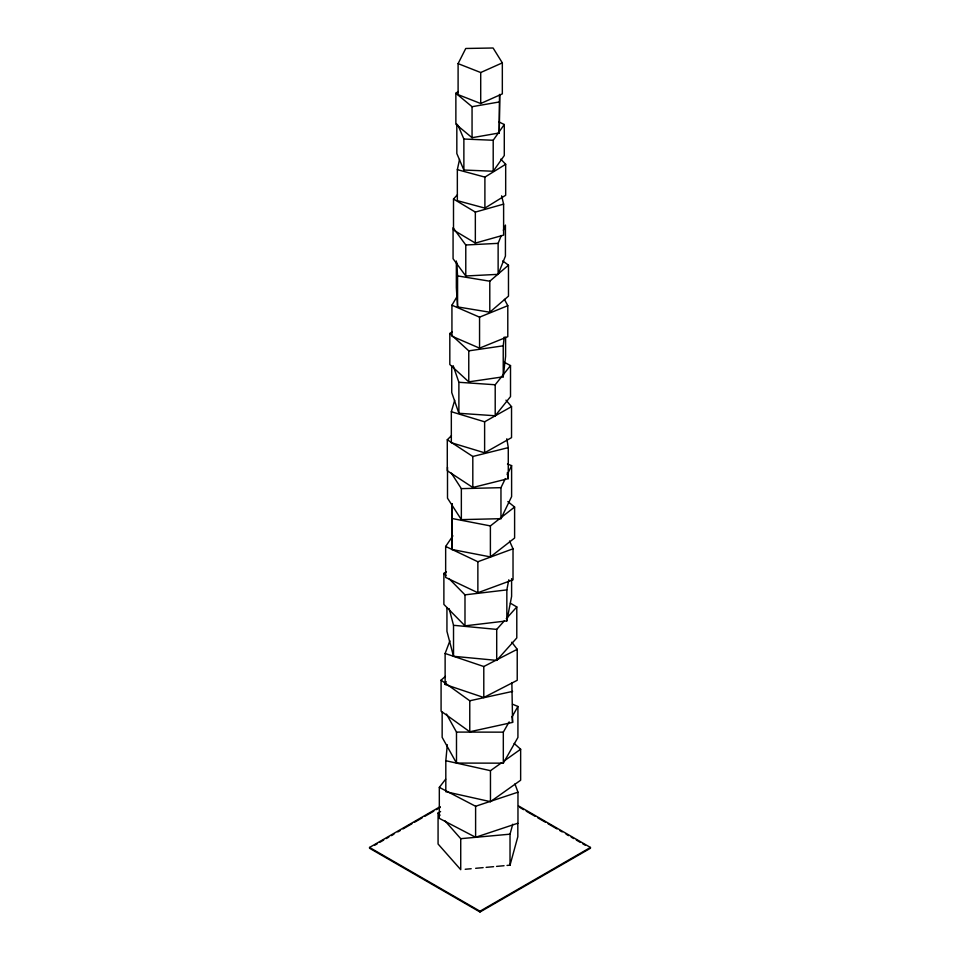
<?xml version="1.0" encoding="UTF-8"?>
<svg xmlns="http://www.w3.org/2000/svg" width="960" height="960" viewBox="0 0 960 960"><rect width="100%" height="100%" fill="white"/><g stroke="black" fill="none" stroke-linecap="round" stroke-linejoin="round"><path stroke-width="1.44" d="M507.852 501.576L514.608 507.036L514.608 538.032L490.392 556.908L451.824 549.456L452.052 503.772M451.824 549.456L452.184 503.832M458.148 91.512L455.868 93.252L455.868 124.248L472.056 137.7L499.224 132.972L499.5 94.524M499.224 132.972L499.824 94.452M514.152 743.436L520.644 749.232L520.644 780.228L490.464 801.672L445.812 791.712L445.812 760.716L447.324 744.744M452.22 331.824L449.82 333.492L449.82 364.488L468.768 381.852L503.232 376.824L503.232 345.816L504.24 337.044M503.232 376.824L505.596 356.34L505.596 337.152M446.388 571.824L443.88 573.408L443.88 604.404L464.988 625.848L506.844 620.892L506.844 589.896L508.8 579.804M506.844 620.892L511.608 596.376L511.608 578.664M500.784 159.144L505.68 164.28L505.68 195.276L484.896 208.104L457.344 200.652L457.344 169.656L459.528 159.492M507.036 865.44L510.024 865.176L510.024 834.168L512.748 824.208M510.024 865.176L517.824 836.712L517.824 823.428M505.98 400.152L511.536 406.632L511.536 437.64L484.62 452.808L451.332 442.716L451.332 411.72L454.704 400.308M511.812 642.204L517.224 649.308L517.224 680.304L483.792 697.512L445.128 684.468L445.128 653.472L449.892 640.848M445.128 684.468L446.184 681.66M465.78 275.988L465.78 244.992L453.072 227.736L453.072 258.732L465.78 275.988L498.132 274.344L498.132 243.348L501.264 235.524M503.34 230.292L505.428 225.072L505.428 256.08L498.132 274.344M447.504 467.184L447.504 498.18L461.352 519.636L500.964 518.676L500.964 487.668L505.344 478.596M507.228 474.696L511.608 465.612L507.48 464.04M500.964 518.676L511.608 496.62L511.608 465.612M458.1 63.636L465.756 48.48L493.092 48L502.332 62.868L502.332 93.864L480.708 103.524L458.1 94.644L458.1 63.636L480.708 72.528L502.332 62.868M442.152 712.248L442.152 737.34L456.492 763.08L503.316 763.164L503.316 732.156L509.16 721.884M512.088 716.748L517.92 706.476L512.52 704.196M503.316 763.164L517.92 737.472L517.92 706.476M504.408 299.328L507.792 305.688L507.792 336.684L479.556 348.156L451.932 336.204L451.932 305.196L457.14 296.4M509.532 541.02L513.024 548.796L513.024 579.792L477.864 592.74L445.656 577.44L445.656 546.444L452.892 535.824M456.828 124.02L456.828 153.54L463.872 170.028L493.2 171.252L493.2 140.256L504.288 124.524L498.996 121.956M493.2 171.252L504.288 155.532L504.288 124.524M514.932 783.9L517.968 792.192L517.968 823.188L475.608 837.276L439.32 818.364L439.32 787.368L445.656 779.172M451.74 366L451.74 392.568L458.88 413.28L495.204 415.764L495.204 384.756L510.516 365.58L504.12 362.172M495.204 415.764L510.516 396.576L510.516 365.58M446.94 607.692L446.94 631.32L453.528 656.292L496.704 660.384L496.704 629.388L504.36 620.844M506.268 618.708L516.792 606.948L510.384 603.204M496.704 660.384L516.792 637.944L516.792 606.948M501.6 195.828L503.616 204.132L503.616 235.128L475.344 243.084L453.504 230.016L453.504 199.02L457.44 194.736M506.832 438.756L508.272 447.636L508.272 478.632L472.812 487.488L447.288 470.748L447.288 439.752L451.428 435.708M511.86 682.596L512.592 722.4L469.764 731.772L441.084 711.156L441.084 680.16L445.44 676.308M456.348 261.012L456.348 287.58L457.572 306.912L489.792 312.216L489.792 281.208L508.476 265.164L502.74 260.928M489.792 312.216L508.476 296.16L508.476 265.164M451.824 518.46L490.392 525.912L514.608 507.036M445.812 760.716L490.464 770.676L501.324 762.96M503.748 761.244L520.644 749.232M457.344 169.656L484.896 177.108L505.68 164.28M518.532 805.932L590.46 847.452L590.46 848.232L480 912L369.54 848.232L369.54 847.452L440.184 806.664M374.676 845.268L377.256 843.78M379.824 842.292L383.676 840.072M386.244 838.584L388.812 837.108M391.38 835.62L393.948 834.144M397.8 831.912L400.368 830.436M402.936 828.948L411.924 823.764M414.492 822.276L422.208 817.824M424.776 816.348L433.764 811.152M436.332 809.664L440.184 807.444M444.96 820.824L460.728 838.68L460.728 869.676L438.072 844.008L438.072 813.012L440.592 811.548M369.54 847.452L480 911.22L590.46 847.452M451.332 411.72L484.62 421.8L511.536 406.632M445.128 653.472L483.792 666.516L517.224 649.308M451.932 305.196L479.556 317.16L507.792 305.688M445.656 546.444L477.864 561.744L513.024 548.796M439.32 787.368L475.608 806.268L517.968 792.192M453.504 199.02L475.344 212.088L503.616 204.132M447.288 439.752L472.812 456.48L508.272 447.636M441.084 680.16L469.764 700.776L512.592 691.404M455.868 93.252L472.056 106.704L499.224 101.976M449.82 333.492L468.768 350.856L503.232 345.816M448.908 578.508L464.988 594.852L506.844 589.896M460.728 838.68L510.024 834.168M465.204 869.268L471.18 868.728M475.668 868.308L483.132 867.636M486.12 867.36L493.584 866.676M496.572 866.4L504.048 865.716M465.78 244.992L498.132 243.348M451.356 473.148L461.352 488.64L500.964 487.668M446.448 714.06L456.492 732.084L503.316 732.156M458.004 125.292L463.872 139.032L493.2 140.256M453.168 365.712L458.88 382.284L495.204 384.756M449.136 608.64L453.528 625.296L496.704 629.388M456.72 262.524L457.572 275.904L489.792 281.208M519.816 807.444L523.668 809.664M526.236 811.152L535.224 816.348M537.792 817.824L545.508 822.276M548.076 823.764L557.064 828.948M559.632 830.436L562.2 831.912M566.052 834.144L568.62 835.62M571.188 837.108L573.756 838.584M576.324 840.072L580.176 842.292M582.744 843.78L585.324 845.268M443.88 573.408L445.884 575.448M438.072 813.012L440.04 815.244M507.312 472.716L508.272 478.632M512.1 716.532L512.592 722.4M490.392 525.912L490.392 556.908M490.464 770.676L490.464 801.672M484.896 177.108L484.896 208.104M484.62 421.8L484.62 452.808M483.792 666.516L483.792 697.512M480.708 72.528L480.708 103.524M480 911.22L480 912M479.556 317.16L479.556 348.156M477.864 561.744L477.864 592.74M475.608 806.268L475.608 837.276M475.344 212.088L475.344 243.084M472.812 456.48L472.812 487.488M472.056 106.704L472.056 137.7M469.764 700.776L469.764 731.772M468.768 350.856L468.768 381.852M464.988 594.852L464.988 625.848M463.872 139.032L463.872 170.028M461.352 488.64L461.352 519.636M458.88 382.284L458.88 413.28M457.572 275.904L457.572 306.912M456.492 732.084L456.492 763.08M453.528 625.296L453.528 656.292"/></g></svg>
